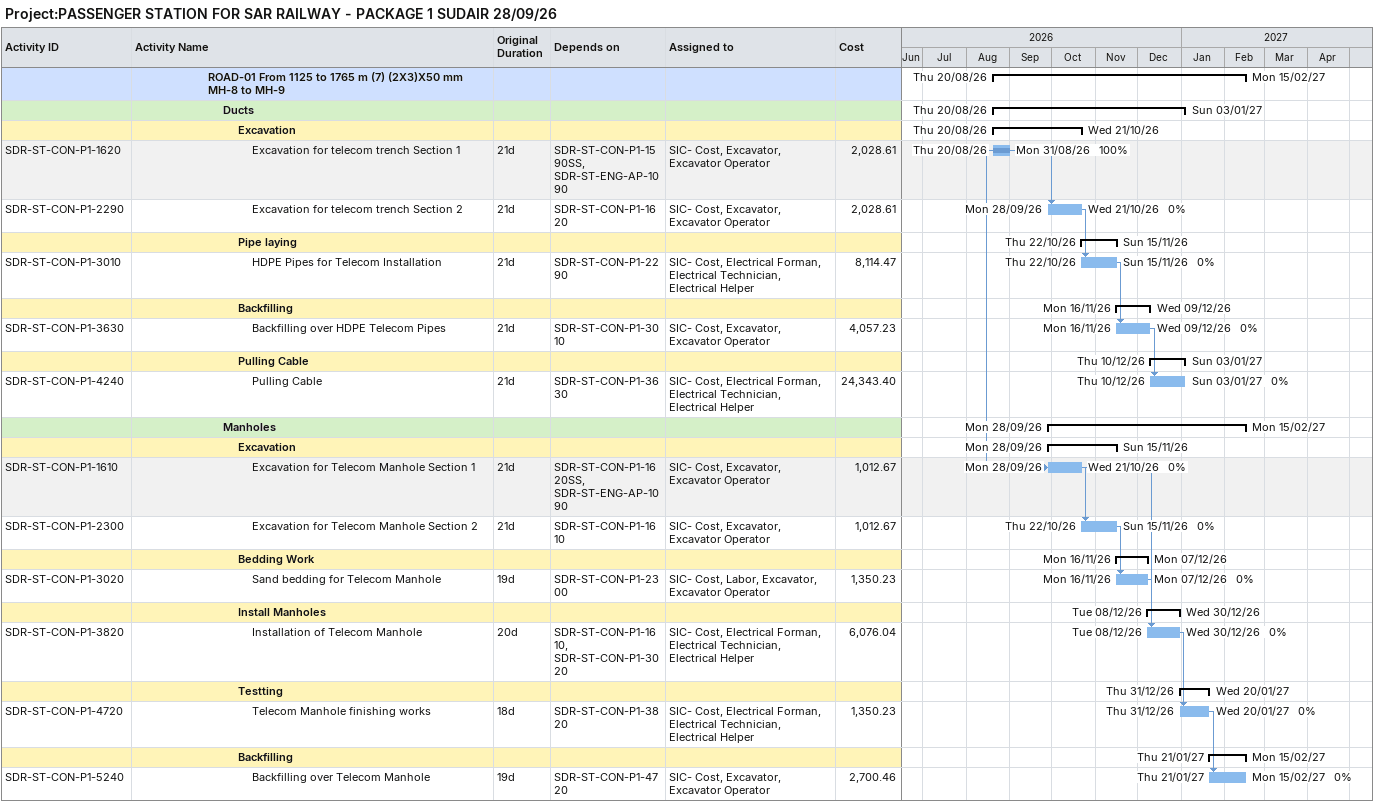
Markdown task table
Project:PASSENGER STATION FOR SAR RAILWAY - PACKAGE 1 SUDAIR 28/09/26

| ID | Level | Task | Original duration | Start | Finish | Predecessors | Resources | % complete | Cost |
|---|---|---|---|---|---|---|---|---|---|
|  | 6 | **ROAD-01 From 1125 to 1765 m (7) (2X3)X50 mm MH-8 to MH-9** |  | 2026-08-20 | 2027-02-15 |  |  |  |  |
|  | 7 | **Ducts** |  | 2026-08-20 | 2027-01-03 |  |  |  |  |
|  | 8 | **Excavation** |  | 2026-08-20 | 2026-10-21 |  |  |  |  |
| SDR-ST-CON-P1-1620 | 9 | Excavation for telecom trench Section 1 | 21d | 2026-08-20 | 2026-08-31 | SDR-ST-CON-P1-1590SS, SDR-ST-ENG-AP-1090 | SIC- Cost, Excavator, Excavator Operator | 100 | 2028.61 |
| SDR-ST-CON-P1-2290 | 9 | Excavation for telecom trench Section 2 | 21d | 2026-09-28 | 2026-10-21 | SDR-ST-CON-P1-1620 | SIC- Cost, Excavator, Excavator Operator | 0 | 2028.61 |
|  | 8 | **Pipe laying** |  | 2026-10-22 | 2026-11-15 |  |  |  |  |
| SDR-ST-CON-P1-3010 | 9 | HDPE Pipes for Telecom Installation | 21d | 2026-10-22 | 2026-11-15 | SDR-ST-CON-P1-2290 | SIC- Cost, Electrical Forman, Electrical Technician, Electrical Helper | 0 | 8114.47 |
|  | 8 | **Backfilling** |  | 2026-11-16 | 2026-12-09 |  |  |  |  |
| SDR-ST-CON-P1-3630 | 9 | Backfilling over HDPE Telecom Pipes | 21d | 2026-11-16 | 2026-12-09 | SDR-ST-CON-P1-3010 | SIC- Cost, Excavator, Excavator Operator | 0 | 4057.23 |
|  | 8 | **Pulling Cable** |  | 2026-12-10 | 2027-01-03 |  |  |  |  |
| SDR-ST-CON-P1-4240 | 9 | Pulling Cable | 21d | 2026-12-10 | 2027-01-03 | SDR-ST-CON-P1-3630 | SIC- Cost, Electrical Forman, Electrical Technician, Electrical Helper | 0 | 24343.40 |
|  | 7 | **Manholes** |  | 2026-09-28 | 2027-02-15 |  |  |  |  |
|  | 8 | **Excavation** |  | 2026-09-28 | 2026-11-15 |  |  |  |  |
| SDR-ST-CON-P1-1610 | 9 | Excavation for Telecom Manhole Section 1 | 21d | 2026-09-28 | 2026-10-21 | SDR-ST-CON-P1-1620SS, SDR-ST-ENG-AP-1090 | SIC- Cost, Excavator, Excavator Operator | 0 | 1012.67 |
| SDR-ST-CON-P1-2300 | 9 | Excavation for Telecom Manhole Section 2 | 21d | 2026-10-22 | 2026-11-15 | SDR-ST-CON-P1-1610 | SIC- Cost, Excavator, Excavator Operator | 0 | 1012.67 |
|  | 8 | **Bedding Work** |  | 2026-11-16 | 2026-12-07 |  |  |  |  |
| SDR-ST-CON-P1-3020 | 9 | Sand bedding for Telecom Manhole | 19d | 2026-11-16 | 2026-12-07 | SDR-ST-CON-P1-2300 | SIC- Cost, Labor, Excavator, Excavator Operator | 0 | 1350.23 |
|  | 8 | **Install Manholes** |  | 2026-12-08 | 2026-12-30 |  |  |  |  |
| SDR-ST-CON-P1-3820 | 9 | Installation of Telecom Manhole | 20d | 2026-12-08 | 2026-12-30 | SDR-ST-CON-P1-1610, SDR-ST-CON-P1-3020 | SIC- Cost, Electrical Forman, Electrical Technician, Electrical Helper | 0 | 6076.04 |
|  | 8 | **Testting** |  | 2026-12-31 | 2027-01-20 |  |  |  |  |
| SDR-ST-CON-P1-4720 | 9 | Telecom Manhole finishing works | 18d | 2026-12-31 | 2027-01-20 | SDR-ST-CON-P1-3820 | SIC- Cost, Electrical Forman, Electrical Technician, Electrical Helper | 0 | 1350.23 |
|  | 8 | **Backfilling** |  | 2027-01-21 | 2027-02-15 |  |  |  |  |
| SDR-ST-CON-P1-5240 | 9 | Backfilling over Telecom Manhole | 19d | 2027-01-21 | 2027-02-15 | SDR-ST-CON-P1-4720 | SIC- Cost, Excavator, Excavator Operator | 0 | 2700.46 |
